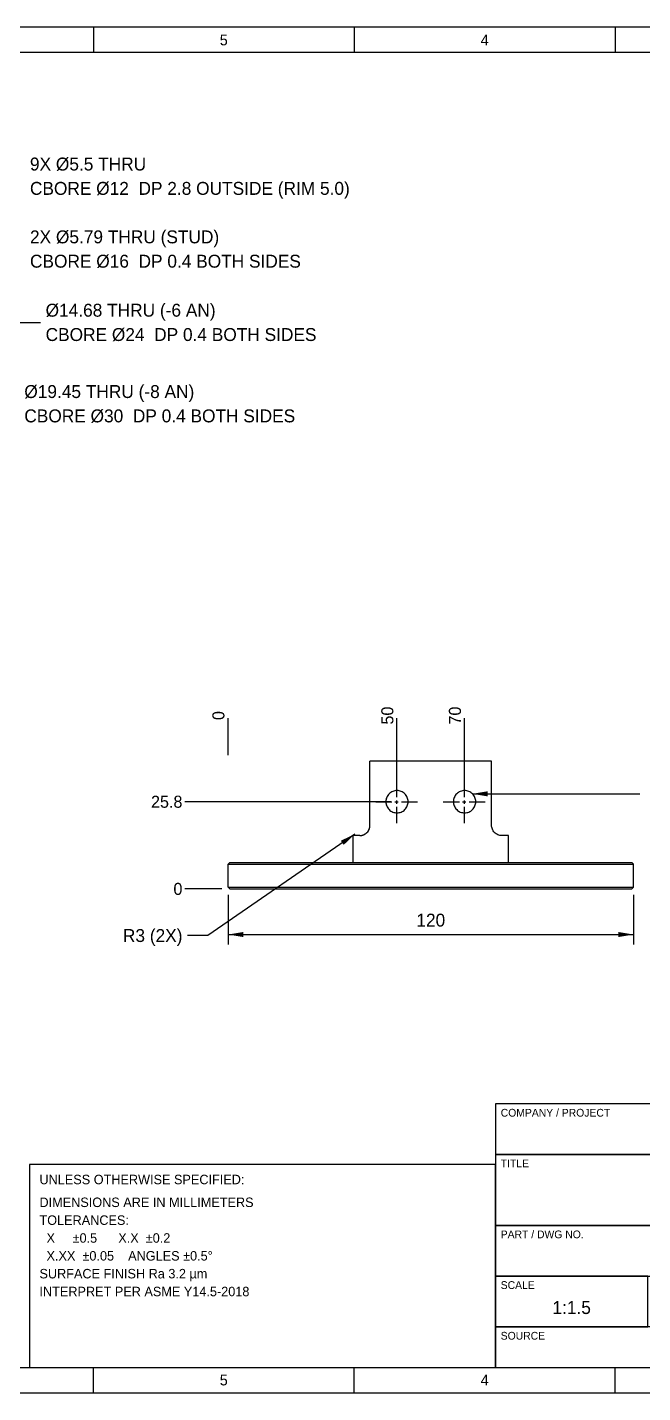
# Model space of a CAD drawing. Header units: millimetres. Extents: x 5 to 427, y 5 to 274.
# Drawn here: x 151.4 to 272.8, y 5 to 274.4 of the extents above; entities that cross this region are included whole.
import ezdxf
from ezdxf.enums import TextEntityAlignment as Align

# ---------------------------------------------------------------- set-up
doc = ezdxf.new("R2010")
doc.units = ezdxf.units.MM
doc.linetypes.add('CENTER', pattern=[5.08, 3.175, -0.635, 0.635, -0.635])
for name, color, linetype in [('BORDER', 7, 'CONTINUOUS'), ('CENTER', 1, 'CENTER'), ('DIM', 3, 'CONTINUOUS'), ('TEXT', 7, 'Continuous'), ('THIN', 7, 'CONTINUOUS'), ('TITLE', 7, 'CONTINUOUS'), ('VISIBLE', 7, 'CONTINUOUS')]:
    doc.layers.add(name, color=color, linetype=linetype)

msp = doc.modelspace()

# ---------------------------------------------------------------- linework, layer by layer
at = {"layer": 'BORDER'}
msp.add_lwpolyline([(10, 10), (421.8, 10), (421.8, 269.4), (10, 269.4)], close=True, dxfattribs=at)
at = {"layer": 'CENTER'}
for points in [[(224.33, 117.4), (224.33, 125.8)], [(237.67, 117.4), (237.67, 125.8)], [(220.13, 121.6), (228.53, 121.6)], [(233.47, 121.6), (241.87, 121.6)]]:
    msp.add_lwpolyline(points, dxfattribs=at)
at = {"layer": 'DIM'}
for points in [[(136.01, 216.18), (150.01, 216.18), (154.01, 216.18)], [(191, 130.8), (191, 135.6), (191, 138.1)], [(224.33, 122.8), (224.33, 135.6), (224.33, 138.1)], [(237.67, 122.8), (237.67, 135.6), (237.67, 138.1)], [(223.13, 121.6), (185, 121.6), (182.5, 121.6)], [(239.22, 123.16), (268.22, 123.16), (272.22, 123.16)], [(216.01, 115.2), (187.01, 95.2), (183.01, 95.2)], [(189.8, 104.4), (185, 104.4), (182.5, 104.4)], [(191, 103.2), (191, 93.4)], [(271, 103.2), (271, 93.4)], [(191, 95.4), (271, 95.4)]]:
    msp.add_lwpolyline(points, dxfattribs=at)
for points in [[(239.22, 123.16), (242.22, 122.66), (242.22, 123.66)], [(216.01, 115.2), (213.25, 113.91), (213.82, 113.08)], [(191, 95.4), (194, 94.9), (194, 95.9)], [(271, 95.4), (268, 95.9), (268, 94.9)]]:
    msp.add_solid(points, dxfattribs=at)
at = {"layer": 'THIN'}
for points in [[(5, 5), (426.8, 5), (426.8, 274.4), (5, 274.4)], [(243.8, 52), (421.8, 52), (421.8, 62), (243.8, 62)], [(243.8, 38), (421.8, 38), (421.8, 52), (243.8, 52)], [(243.8, 28), (333.8, 28), (333.8, 38), (243.8, 38)], [(243.8, 18), (273.8, 18), (273.8, 28), (243.8, 28)], [(243.8, 10), (383.8, 10), (383.8, 18), (243.8, 18)]]:
    msp.add_lwpolyline(points, close=True, dxfattribs=at)
for points in [[(164.43, 274.4), (164.43, 269.4)], [(215.9, 274.4), (215.9, 269.4)], [(267.38, 274.4), (267.38, 269.4)], [(164.43, 5), (164.43, 10)], [(215.9, 5), (215.9, 10)], [(267.38, 5), (267.38, 10)]]:
    msp.add_lwpolyline(points, dxfattribs=at)
at = {"layer": 'TITLE'}
for points in [[(243.8, 10), (421.8, 10), (421.8, 62), (243.8, 62)], [(151.8, 10), (243.8, 10), (243.8, 50), (151.8, 50)]]:
    msp.add_lwpolyline(points, close=True, dxfattribs=at)
at = {"layer": 'VISIBLE'}
for points in [[(219, 116.94), (219, 129.6)], [(243, 129.6), (219, 129.6)], [(243, 116.94), (243, 129.6)], [(222.13, 121.6), (222.14, 121.39), (222.18, 121.17), (222.23, 120.96), (222.3, 120.76), (222.39, 120.57), (222.5, 120.38), (222.63, 120.21), (222.78, 120.05), (222.94, 119.9), (223.11, 119.77), (223.3, 119.66), (223.49, 119.57), (223.69, 119.5), (223.9, 119.45), (224.12, 119.41), (224.33, 119.4), (224.55, 119.41), (224.76, 119.45), (224.97, 119.5), (225.18, 119.57), (225.37, 119.66), (225.56, 119.77), (225.73, 119.9), (225.89, 120.05), (226.03, 120.21), (226.16, 120.38), (226.27, 120.57), (226.37, 120.76), (226.44, 120.96), (226.49, 121.17), (226.52, 121.39), (226.53, 121.6), (226.52, 121.82), (226.49, 122.03), (226.44, 122.24), (226.37, 122.44), (226.27, 122.64), (226.16, 122.83), (226.03, 123), (225.89, 123.16), (225.73, 123.3), (225.56, 123.43), (225.37, 123.54), (225.18, 123.64), (224.97, 123.71), (224.76, 123.76), (224.55, 123.79), (224.33, 123.8), (224.12, 123.79), (223.9, 123.76), (223.69, 123.71), (223.49, 123.64), (223.3, 123.54), (223.11, 123.43), (222.94, 123.3), (222.78, 123.16), (222.63, 123), (222.5, 122.83), (222.39, 122.64), (222.3, 122.44), (222.23, 122.24), (222.18, 122.03), (222.14, 121.82), (222.13, 121.6)], [(235.47, 121.6), (235.48, 121.39), (235.51, 121.17), (235.56, 120.96), (235.63, 120.76), (235.73, 120.57), (235.84, 120.38), (235.97, 120.21), (236.11, 120.05), (236.27, 119.9), (236.44, 119.77), (236.63, 119.66), (236.82, 119.57), (237.03, 119.5), (237.24, 119.45), (237.45, 119.41), (237.67, 119.4), (237.88, 119.41), (238.1, 119.45), (238.31, 119.5), (238.51, 119.57), (238.7, 119.66), (238.89, 119.77), (239.06, 119.9), (239.22, 120.05), (239.37, 120.21), (239.5, 120.38), (239.61, 120.57), (239.7, 120.76), (239.77, 120.96), (239.82, 121.17), (239.86, 121.39), (239.87, 121.6), (239.86, 121.82), (239.82, 122.03), (239.77, 122.24), (239.7, 122.44), (239.61, 122.64), (239.5, 122.83), (239.37, 123), (239.22, 123.16), (239.06, 123.3), (238.89, 123.43), (238.7, 123.54), (238.51, 123.64), (238.31, 123.71), (238.1, 123.76), (237.88, 123.79), (237.67, 123.8), (237.45, 123.79), (237.24, 123.76), (237.03, 123.71), (236.82, 123.64), (236.63, 123.54), (236.44, 123.43), (236.27, 123.3), (236.11, 123.16), (235.97, 123), (235.84, 122.83), (235.73, 122.64), (235.63, 122.44), (235.56, 122.24), (235.51, 122.03), (235.48, 121.82), (235.47, 121.6)], [(217, 114.94), (217.2, 114.95), (217.39, 114.97), (217.58, 115.02), (217.77, 115.09), (217.94, 115.17), (218.11, 115.27), (218.27, 115.39), (218.41, 115.52), (218.55, 115.67), (218.66, 115.83), (218.76, 115.99), (218.85, 116.17), (218.91, 116.36), (218.96, 116.55), (218.99, 116.74), (219, 116.94)], [(217, 114.94), (217.22, 114.95), (217.44, 114.99), (217.66, 115.05), (217.87, 115.13), (218.06, 115.24), (218.25, 115.37), (218.41, 115.52), (218.56, 115.69), (218.69, 115.87), (218.8, 116.07), (218.89, 116.28), (218.95, 116.49), (218.99, 116.71), (219, 116.94)], [(245, 114.94), (244.8, 114.95), (244.61, 114.97), (244.42, 115.02), (244.23, 115.09), (244.06, 115.17), (243.89, 115.27), (243.73, 115.39), (243.59, 115.52), (243.45, 115.67), (243.34, 115.83), (243.24, 115.99), (243.15, 116.17), (243.09, 116.36), (243.04, 116.55), (243.01, 116.74), (243, 116.94)], [(215.67, 109.6), (215.67, 114.94)], [(217, 114.94), (215.67, 114.94)], [(246.33, 114.94), (245, 114.94)], [(246.33, 109.6), (246.33, 114.94)], [(191.33, 109.6), (191, 109.27)], [(191, 109.27), (191.13, 109.27), (191.53, 109.27), (192.19, 109.27), (193.11, 109.27), (194.29, 109.27), (195.7, 109.27), (197.35, 109.27), (199.23, 109.27), (201.32, 109.27), (203.6, 109.27), (206.07, 109.27), (208.71, 109.27), (211.49, 109.27), (214.4, 109.27)], [(191, 104.74), (191, 109.27)], [(191.33, 109.6), (191.47, 109.6), (191.86, 109.6), (192.52, 109.6), (193.43, 109.6), (194.59, 109.6), (196, 109.6), (197.64, 109.6), (199.5, 109.6), (201.57, 109.6), (203.83, 109.6), (206.28, 109.6), (208.89, 109.6), (211.65, 109.6), (214.54, 109.6)], [(214.4, 109.27), (219.75, 109.27), (225.32, 109.27), (231.01, 109.27), (236.71, 109.27), (242.28, 109.27), (247.63, 109.27), (252.63, 109.27), (257.2, 109.27), (261.23, 109.27), (264.65, 109.27), (267.39, 109.27), (269.38, 109.27), (270.59, 109.27), (271, 109.27)], [(214.54, 109.6), (219.84, 109.6), (225.37, 109.6), (231.01, 109.6), (236.66, 109.6), (242.19, 109.6), (247.49, 109.6), (252.45, 109.6), (256.98, 109.6), (260.98, 109.6), (264.37, 109.6), (267.08, 109.6), (269.06, 109.6), (270.26, 109.6), (270.67, 109.6)], [(270.67, 109.6), (271, 109.27)], [(271, 104.74), (271, 109.27)], [(191, 104.74), (191.13, 104.74), (191.53, 104.74), (192.19, 104.74), (193.11, 104.74), (194.29, 104.74), (195.7, 104.74), (197.35, 104.74), (199.23, 104.74), (201.32, 104.74), (203.6, 104.74), (206.07, 104.74), (208.71, 104.74), (211.49, 104.74), (214.4, 104.74)], [(191.33, 104.4), (191, 104.74)], [(191.33, 104.4), (191.47, 104.4), (191.86, 104.4), (192.52, 104.4), (193.43, 104.4), (194.59, 104.4), (196, 104.4), (197.64, 104.4), (199.5, 104.4), (201.57, 104.4), (203.83, 104.4), (206.28, 104.4), (208.89, 104.4), (211.65, 104.4), (214.54, 104.4)], [(214.4, 104.74), (219.75, 104.74), (225.32, 104.74), (231.01, 104.74), (236.71, 104.74), (242.28, 104.74), (247.63, 104.74), (252.63, 104.74), (257.2, 104.74), (261.23, 104.74), (264.65, 104.74), (267.39, 104.74), (269.38, 104.74), (270.59, 104.74), (271, 104.74)], [(214.54, 104.4), (219.84, 104.4), (225.37, 104.4), (231.01, 104.4), (236.66, 104.4), (242.19, 104.4), (247.49, 104.4), (252.45, 104.4), (256.98, 104.4), (260.98, 104.4), (264.37, 104.4), (267.08, 104.4), (269.06, 104.4), (270.26, 104.4), (270.67, 104.4)], [(270.67, 104.4), (271, 104.74)]]:
    msp.add_lwpolyline(points, dxfattribs=at)

# ---------------------------------------------------------------- texts
at = {"layer": 'TEXT'}
for s, height, p in [('5', 2.12, (190.16, 271.9)), ('4', 2.12, (241.64, 271.9)), ('1:1.5', 2.55, (258.8, 21.8)), ('5', 2.12, (190.16, 7.5)), ('4', 2.12, (241.64, 7.5))]:
    msp.add_text(s, height=height, dxfattribs=at).set_placement(p, align=Align.MIDDLE_CENTER)
for s, p in [('9X %%c5.5 THRU', (151.92, 247.42)), ('CBORE %%c12  DP 2.8 OUTSIDE (RIM 5.0)', (151.92, 242.62)), ('2X %%c5.79 THRU (STUD)', (151.93, 233.05)), ('CBORE %%c16  DP 0.4 BOTH SIDES', (151.93, 228.25)), ('%%c14.68 THRU (-6 AN)', (155.01, 218.58)), ('CBORE %%c24  DP 0.4 BOTH SIDES', (155.01, 213.78)), ('%%c19.45 THRU (-8 AN)', (150.81, 202.53)), ('CBORE %%c30  DP 0.4 BOTH SIDES', (150.81, 197.73))]:
    msp.add_text(s, height=2.55, dxfattribs=at).set_placement(p, align=Align.MIDDLE_LEFT)
for s, p in [('50', (224.33, 138.6)), ('70', (237.67, 138.6)), ('0', (191, 138.6))]:
    msp.add_text(s, height=2.38, rotation=90, dxfattribs=at).set_placement(p, align=Align.BOTTOM_CENTER)
for s, height, p in [('25.8', 2.38, (182, 121.6)), ('0', 2.38, (182, 104.4)), ('R3 (2X)', 2.55, (182.01, 95.2))]:
    msp.add_text(s, height=height, dxfattribs=at).set_placement(p, align=Align.MIDDLE_RIGHT)
msp.add_text('120', height=2.55, dxfattribs=at).set_placement((231, 96.2), align=Align.BOTTOM_CENTER)
for s, height, p in [('COMPANY / PROJECT', 1.53, (244.8, 61)), ('TITLE', 1.53, (244.8, 51)), ('UNLESS OTHERWISE SPECIFIED:', 1.87, (153.8, 48)), ('DIMENSIONS ARE IN MILLIMETERS', 1.87, (153.8, 43.5)), ('TOLERANCES:', 1.87, (153.8, 39.98)), ('  X     %%p0.5      X.X  %%p0.2', 1.87, (153.8, 36.46)), ('PART / DWG NO.', 1.53, (244.8, 37)), ('  X.XX  %%p0.05    ANGLES %%p0.5%%d', 1.87, (153.8, 32.94)), ('SURFACE FINISH Ra 3.2 µm', 1.87, (153.8, 29.42)), ('SCALE', 1.53, (244.8, 27)), ('INTERPRET PER ASME Y14.5-2018', 1.87, (153.8, 25.9)), ('SOURCE', 1.53, (244.8, 17))]:
    msp.add_text(s, height=height, dxfattribs=at).set_placement(p, align=Align.TOP_LEFT)

doc.saveas('drawing.dxf')
